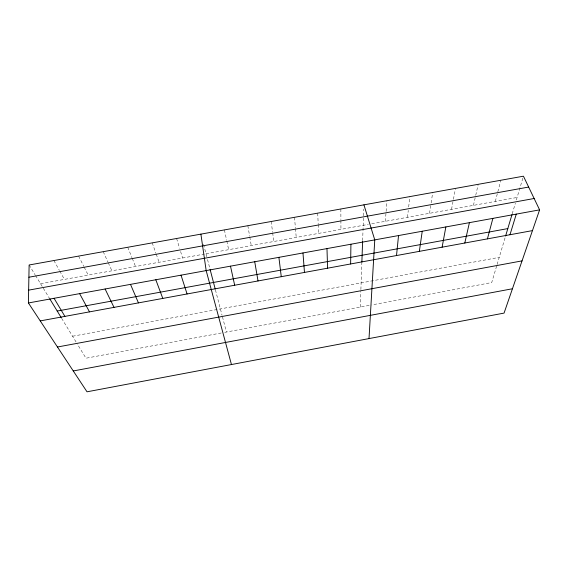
<?xml version="1.0" encoding="UTF-8"?>
<svg xmlns="http://www.w3.org/2000/svg" width="568" height="568" viewBox="0 0 568 568"><rect width="100%" height="100%" fill="white"/><g stroke="black" fill="none" stroke-linecap="round" stroke-linejoin="round"><path stroke-width="0.43" stroke-dasharray="2.84 2.13" d="M360.261 307.068L360.829 291.221M360.886 289.552L361.837 263.062M362.64 240.654L363.776 209.116M385.374 221.307L386.929 200.717M407.49 217.303L408.278 210.401M408.676 206.951L409.855 196.599M429.543 213.312L430.998 203.77M431.126 202.904L432.717 192.495M451.532 209.336L453.278 200.121M453.434 199.283L455.5 188.399M473.449 205.367L475.551 196.102M475.743 195.264L478.22 184.316M495.31 201.413L500.862 180.255M496.645 266.037L491.718 282.552L372.303 304.817M497.114 264.461L505.342 236.87M512.222 213.809L515.368 203.259M516.355 199.95L523.44 176.194M72.569 336.235L499.229 257.361M221.229 332.99L85.974 358.216L77.191 343.81M224.694 332.344L371.444 304.981M40.548 283.716L204.281 254.081M206.014 253.768L368.312 224.395M371.72 223.778L517.1 197.465M29.124 264.986L35.06 274.727M35.521 275.473L49.302 298.079M61.635 318.307L76.346 342.433M53.903 260.534L59.363 270.347M59.789 271.099L64.411 279.399M78.604 256.097L83.801 266.385M84.199 267.18L88.196 275.097M103.22 251.674L107.927 262.033M108.289 262.835L111.91 270.801M127.757 247.265L131.975 257.702M132.301 258.504L135.546 266.527M152.217 242.877L155.952 253.378M156.236 254.18L159.111 262.26M176.598 238.496L179.594 248.251M180.596 251.503L182.598 258.007M203.564 244.375L207.306 258.731M207.526 259.555L209.848 268.465M215.442 289.928L222.052 315.275M222.471 316.873L226.419 332.024M224.403 229.905L226.632 240.221M226.817 241.081L228.677 249.671M247.84 225.702L249.629 236.075M249.778 236.934L251.262 245.582M271.206 221.506L272.548 231.936M272.661 232.809L273.783 241.506M294.494 217.317L295.403 227.818M295.481 228.691L296.233 237.438M317.711 213.149L318.186 223.707M318.222 224.587L318.62 233.391M340.857 208.996L340.899 219.61M340.899 220.498L340.942 229.351"/><path stroke-width="0.85" d="M350.634 263.964L350.917 244.233M28.4 302.964L29.124 264.986L523.44 176.194L539.6 209.869L504.065 313.096L87.018 391.806L28.4 302.964L539.6 209.869M361.866 262.196L362.611 241.485M369.015 338.585L374.766 239.888L363.925 204.849M396.514 255.55L398.537 235.557M419.347 251.361L422.237 231.24M442.11 247.186L445.859 226.937M464.801 243.026L469.409 222.649M487.422 238.872L492.882 218.375M505.591 236.039L511.988 214.605M509.979 234.733L516.276 214.115M73.265 370.961L512.442 288.757M57.46 347.005L522.042 260.875M40.236 320.906L532.457 230.608M57.212 311.051L507.813 228.592M28.89 277.227L528.652 187.057M28.641 290.141L534.147 198.502M49.728 298.775L61.195 317.576M54.052 298.292L64.908 316.383M79.619 293.635L89.503 311.868M105.101 288.998L114.012 307.373M130.498 284.369L138.443 302.893M155.809 279.761L162.796 298.427M181.029 275.168L187.071 293.968M231.453 364.542L206.17 270.588L200.894 234.13M210.054 269.26L215.229 289.098M230.494 266.165L234.676 285.235M254.734 261.749L258.014 280.954M278.895 257.347L281.274 276.687M302.978 252.959L304.469 272.434M326.983 248.585L327.587 268.195"/></g></svg>
